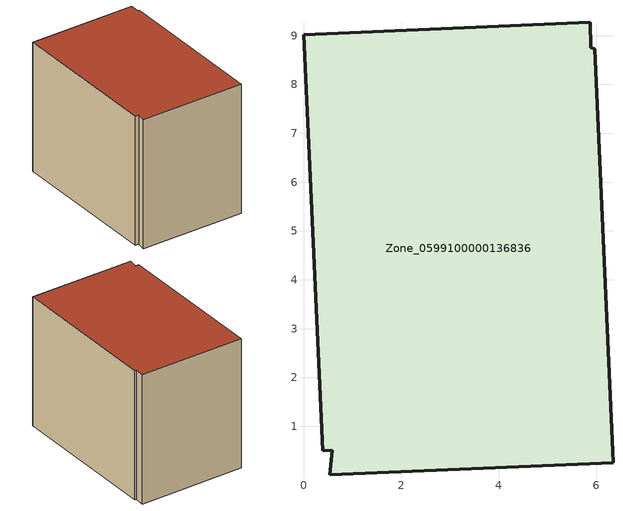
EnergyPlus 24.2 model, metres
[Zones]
Zone_0599100000136836
 floor ground (C_G): 5.88,8.75 5.96,8.73 6.34,0.25 0.54,0.01 0.59,0.51 0.4,0.5 0,9.02 5.87,9.28 z0
 wall outside (C_F): 0.54,0.01 6.34,0.25 5.96,8.73 5.88,8.75 5.87,9.28 0,9.02 0.4,0.5 0.59,0.51 0.54,0.01 z0:7.3
 roof outside (C_R): 5.96,8.73 5.88,8.75 5.87,9.28 0,9.02 0.4,0.5 0.59,0.51 0.54,0.01 6.34,0.25 z7.3
[BUILDING]
Pand.0599100000136836: North Axis=0; Terrain=City; Loads Convergence Tolerance Value=0.04; Temperature Convergence Tolerance Value=0.4; Solar Distribution=FullExterior; Maximum Number of Warmup Days=25; Minimum Number of Warmup Days=1
[Site:Location]
Rotterdam.The.Hague.AP_ZH_NLD Design_Conditions: Latitude=51.96; Longitude=4.45; Time Zone=1; Elevation=-4.5
[SITE:GROUNDTEMPERATURE:BUILDINGSURFACE]
18, 18, 18, 18, 18, 18, 18, 18, 18, 18, 18, 18
[MATERIAL] Thermal Absorptance=0.9; Solar Absorptance=0.7; Visible Absorptance=0.7
Name | Roughness | Thickness | Conductivity | Density | Specific Heat
G.TC.1946-1964 | MediumSmooth | 0.15 | 1 | 540 | 1210
F.TC.1946-1964 | Rough | 0.3 | 0.857143 | 1920 | 840
R.TC.1946-1964 | MediumRough | 0.2 | 0.235294 | 1500 | 1000
[CONSTRUCTION]
C_G: G.TC.1946-1964
C_F: F.TC.1946-1964
C_R: R.TC.1946-1964
[ZONE]
Zone_0599100000136836: Type=1; Multiplier=1; Ceiling Height=Autocalculate; Volume=Autocalculate; Floor Area=autocalculate; Part of Total Floor Area=Yes
[ZONEINFILTRATION:DESIGNFLOWRATE]
Infil_Zone_0599100000136836: Zone or ZoneList or Space or SpaceList=Zone_0599100000136836; Schedule=AlwaysOn; Design Flow Rate Calculation Method=Flow/Area; Flow Rate per Floor Area=0.003; Constant Term Coefficient=1; Temperature Term Coefficient=0; Velocity Term Coefficient=0; Velocity Squared Term Coefficient=0
[HVACTEMPLATE:ZONE:IDEALLOADSAIRSYSTEM]
Zone_0599100000136836: Maximum Heating Supply Air Temperature=50; Minimum Cooling Supply Air Temperature=13; Maximum Heating Supply Air Humidity Ratio=0.0156; Minimum Cooling Supply Air Humidity Ratio=0.0077; Heating Limit=NoLimit; Cooling Limit=NoLimit; Dehumidification Control Type=ConstantSensibleHeatRatio; Cooling Sensible Heat Ratio=0.7; Dehumidification Setpoint=60; Humidification Control Type=None; Humidification Setpoint=30; Outdoor Air Method=None; Outdoor Air Flow Rate per Person=0.00944; Outdoor Air Flow Rate per Zone Floor Area=0; Outdoor Air Flow Rate per Zone=0; Demand Controlled Ventilation Type=None; Outdoor Air Economizer Type=NoEconomizer; Heat Recovery Type=None; Sensible Heat Recovery Effectiveness=0.7; Latent Heat Recovery Effectiveness=0.65
[ZONECONTROL:THERMOSTAT]
ThermostatControl_Zone_0599100000136836: Zone or ZoneList=Zone_0599100000136836; Control Type Schedule=DualSetpointControlType; Control 1=Thermostat_Zone_0599100000136836; Temperature Difference Between Cutout And Setpoint=0
[THERMOSTATSETPOINT:DUALSETPOINT]
Thermostat_Zone_0599100000136836: Heating Setpoint Temperature Schedule=HeatingSetpoint_Zone_0599100000136836; Cooling Setpoint Temperature Schedule=CoolingSetpoint_Zone_0599100000136836
[SCHEDULE:COMPACT]
HeatingSetpoint_Zone_0599100000136836: Through: 12/31, For: AllDays, Until: 24:00, 21
CoolingSetpoint_Zone_0599100000136836: Through: 12/31, For: AllDays, Until: 24:00, 24
DualSetpointControlType: Through: 12/31, For: AllDays, Until: 24:00, 4
AlwaysOn: Through: 12/31, For: AllDays, Until: 24:00, 1
